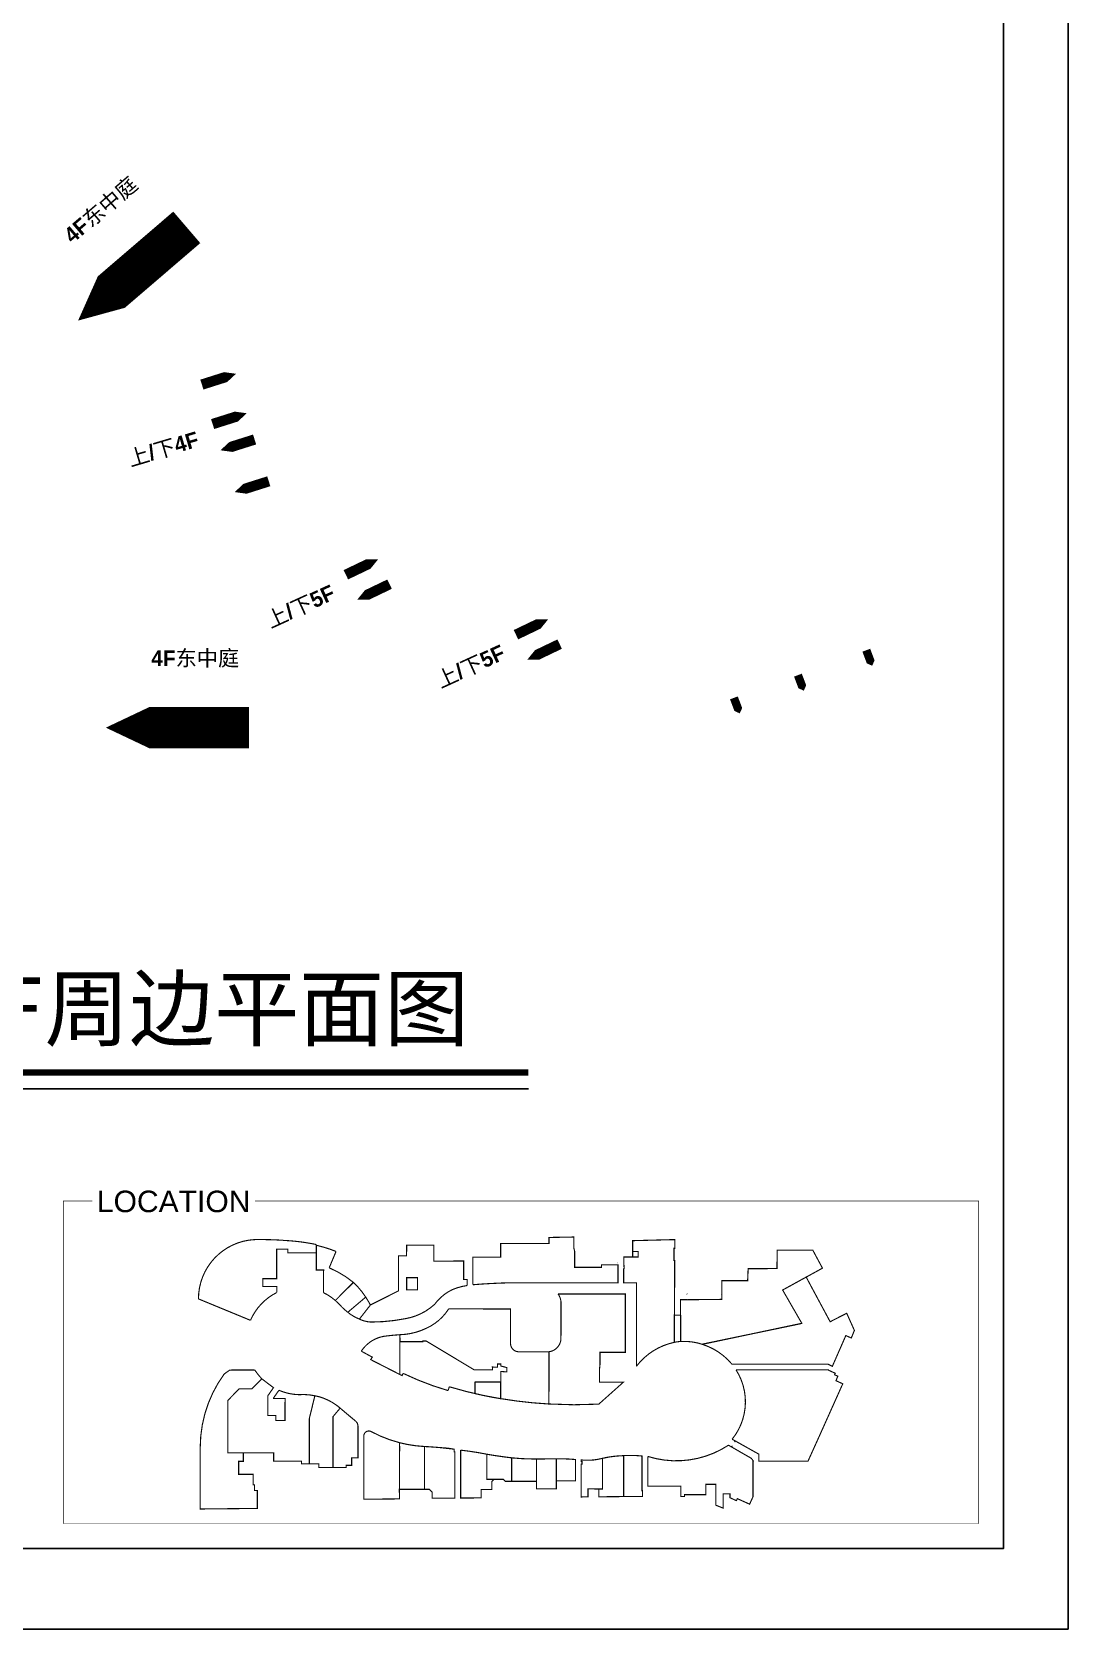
# Model space of a CAD drawing. Header units: inches. Extents: x 23272 to 104920, y -50549 to 7188.
# Drawn here: x 86190 to 104920, y -50549 to -21680 of the extents above; entities that cross this region are included whole.
import ezdxf

# ---------------------------------------------------------------- set-up
doc = ezdxf.new("R2010")
doc.units = ezdxf.units.IN
doc.header["$MEASUREMENT"] = 0
doc.styles.get("Standard").update_dxf_attribs({"font": 'arial.ttf'})

msp = doc.modelspace()

# ---------------------------------------------------------------- linework, layer by layer
at = {"ltscale": 300}
for p, q in [((91995.5, -44289.9), (91906.9, -44378.5)), ((98030, -44487.6), (98035, -44492.6, 0)), ((98656.9, -44487.6), (98662.9, -44492.6, 0))]:
    msp.add_line(p, q, dxfattribs=at)
msp.add_lwpolyline([(24438.2, 5730.1), (103753.4, 5730.1), (103753.4, -49090.7), (24438.2, -49090.7)], close=True)
for points in [[(101031.8, -50548.7), (104919.8, -50548.7), (104919.8, 3300.1)], [(72181.9, -40784.5), (95164.4, -40784.5)], [(23271.8, -46660.7), (23271.8, -50548.7), (101031.8, -50548.7)]]:
    msp.add_lwpolyline(points)
at = {"color": 240, "true_color": 0xed1f24}
for points in [[(88989.3, -25212.2, 750, 750, 0), (88226.3, -25866.8, 1500, 0, 0), (87024.5, -26897.8, 0, 0, 0)], [(89262.5, -28054.4, 187.5, 187.5, 0), (89502.1, -27978.5, 375, 0, 0), (89879.5, -27859, 0, 0, 0)], [(89456.6, -28768.1, 187.5, 187.5, 0), (89696.2, -28692.3, 375, 0, 0), (90073.6, -28572.8, 0, 0, 0)], [(90215.2, -29046.8, 187.5, 187.5, 0), (89975.6, -29122.7, 375, 0, 0), (89598.2, -29242.2, 0, 0, 0)], [(90471.8, -29802.2, 187.5, 187.5, 0), (90232.1, -29878, 375, 0, 0), (89854.8, -29997.5, 0, 0, 0)], [(91865, -31492.1, 187.5, 187.5, 0), (92091.6, -31383.5, 375, 0, 0), (92448.6, -31212.4, 0, 0, 0)], [(92655.1, -31661.9, 187.5, 187.5, 0), (92428.5, -31770.6, 375, 0, 0), (92071.5, -31941.6, 0, 0, 0)], [(94939.6, -32575.5, 187.5, 187.5, 0), (95166.2, -32466.8, 375, 0, 0), (95523.2, -32295.8, 0, 0, 0)], [(95729.8, -32745.3, 187.5, 187.5, 0), (95503.1, -32853.9, 375, 0, 0), (95146.1, -33025, 0, 0, 0)], [(101272.7, -32856.1, 150, 150, 0), (101325.6, -32996.5, 300, 0, 0), (101378.5, -33136.8, 0, 0, 0)], [(100036.8, -33306.5, 150, 150, 0), (100089.8, -33446.8, 300, 0, 0), (100142.7, -33587.2, 0, 0, 0)], [(90115, -34255.5, 750, 750, 0), (89109.7, -34255.5, 1500, 0, 0), (87526.3, -34255.5, 0, 0, 0)], [(98879.4, -33717.1, 150, 150, 0), (98932.4, -33857.4, 300, 0, 0), (98985.3, -33997.7, 0, 0, 0)]]:
    msp.add_lwpolyline(points, format="xyseb", dxfattribs=at)
for points, const_width in [([(72181.9, -40488.8), (95164.4, -40488.8)], 112.5), ([(90221.8, -42809.9), (103303.4, -42809.9), (103303.4, -48640.7), (86758.9, -48640.7), (86758.9, -42809.9), (87283.4, -42809.9)], 9.72)]:
    msp.add_lwpolyline(points, dxfattribs=dict(const_width=const_width))
at = {"ltscale": 300, "const_width": 20.2}
for points in [[(90616.9, -44465.3), (90616.9, -44355), (90363.4, -44355), (90363.4, -44215), (90614.2, -44215), (90613.9, -43683.6), (90815.4, -43683.4), (90815.4, -43748.5), (91331, -43748.6), (91330.9, -43598.2, 0.0204624), (91034.2, -43548.8, 0.0204624), (90734.5, -43523.7, 0.0367099), (90733.3, -43521.5, 0.0212085), (90201.8, -43509.4, 0.3956694), (89200.6, -44580.9), (90140.6, -44968.4, -0.1766632)], [(94160.1, -43826), (94664.1, -43826), (94664.1, -43579.9), (95537.1, -43579.9), (95537.1, -43470.5), (95987.1, -43462.5), (95987.1, -43664.5), (96000.6, -43721.5), (96000.6, -44010.2), (96484.8, -44010.2), (96484.8, -43966.2), (96784.1, -43966.2), (96784.1, -44291.4), (94797.2, -44292, 0.0126855), (94637.1, -44296.1, 0.0122839), (94160.1, -44325.3), (94160.1, -44291.4)], [(91462.9, -44058.3), (91330.9, -44058.3), (91330.9, -43611.4, -0.0382205), (91687.6, -43723), (91563.7, -44019.1, -0.0716632), (91998.4, -44280.5), (91675.4, -44610.1, 0.0665337), (91459.9, -44467.7)], [(92110.3, -44946.2, 0.1193206), (92348.1, -44998.9, 0.0461723), (92925.8, -44941, 0.1473249), (93468.1, -44680.6, -0.1227223), (93790.6, -44412.9, -0.0634973), (94056.9, -44339.2), (94056.9, -44229.2), (93993.9, -44229.2), (93993.9, -43895.5), (93815.9, -43895.6), (93815.9, -43898.6), (93453.9, -43898.5), (93453.9, -43609.6), (92964.9, -43609.6), (92961.9, -43800.8), (92816.9, -43800.8), (92816.9, -44435.1), (92308.7, -44691.2)], [(92223.8, -44548.5), (91900.3, -44822.6, 0.0786317), (92110.3, -44946.2), (92308.7, -44691.2, 0.0235424)], [(96916.5, -44491.6), (95701.2, -44491.6, -0.1567671), (95754.6, -44658), (95752.8, -45282.4, -0.3892993), (95536.9, -45536), (95535.7, -46480.7), (95986.9, -46494.5), (96436.9, -46483.3), (96880.5, -46087.4), (96448.9, -46084.2), (96448.9, -45861.2), (96458.6, -45771.2), (96458.9, -45546.7), (96916.9, -45547.2)], [(90345.7, -46025.8), (90164.8, -46206.5), (89935.7, -46206.5), (89732.8, -46415.3), (89732.8, -47361.5), (90011.9, -47361.5), (90011.9, -47516.5), (89926.9, -47516.5), (89926.9, -47751.5), (90191.1, -47751.7), (90191.2, -47942.6), (90214.2, -47942.7), (90214, -48045), (90265.2, -48044.2), (90265.1, -48368.4), (89231.3, -48378.4), (89232.5, -47261.9, -0.1580096), (89665.5, -45938), (89766.4, -45867.3), (90218.1, -45866.1, 0.039589)], [(90453.1, -46334.8), (90556.5, -46185.3), (90345.7, -46025.8), (90164.8, -46206.5), (89935.7, -46206.5), (89732.8, -46415.3), (89732.8, -47361.5), (90559.9, -47361.5), (90559.9, -47514.5), (91063.9, -47514.5), (91063.9, -47561), (91205.5, -47561), (91205.5, -46739.8), (91304.9, -46332, 0.0697856), (91015.9, -46312.1, -0.0947041), (90654.4, -46232.9), (90560.6, -46368.3), (90560.6, -46382), (90766.1, -46382), (90764.9, -46779), (90599.1, -46779), (90598.9, -46688), (90546.9, -46688), (90453.1, -46687.3)], [(94663.8, -46084.7), (94662.3, -46384.6, -0.0198384), (94198.8, -46291), (94198.8, -46084.5)], [(91304.4, -46331.9, -0.132645), (91761.8, -46555.3, 0.0069738), (92041, -46789.7, -0.2063574), (92083.9, -46881.6), (92083.9, -47452.8), (91970, -47452.5), (91969.8, -47590.4), (91869.4, -47590.4), (91869.4, -47627.1), (91377.6, -47627.1), (91377.6, -47593.8), (91377.6, -47593.8), (91377.7, -47561), (91205.5, -47561), (91205.5, -46739.8)], [(91761.8, -46555.3), (91631.9, -46710.1), (91631.9, -47593.8), (91631.9, -47627.1), (91869.4, -47627.1), (91869.4, -47590.4), (91969.8, -47590.4), (91970, -47452.9), (92083.9, -47452.5), (92083.9, -46881.6, 0.2216662), (92041, -46789.7)], [(92190, -47058.6), (92189.6, -48011.6), (92189.6, -48202.1), (92413.7, -48200), (92834, -48196), (92831.9, -48023), (93375.3, -48023), (93426.8, -48074.7), (93426.8, -48184.5), (93833.9, -48181.8), (93833.9, -47347.1), (93821.9, -47347.1), (93821.7, -47297.3, 0.0357407), (93568.5, -47268.8, 0.0091784), (93286.9, -47249.3, -0.0482414), (92837.6, -47180.6, -0.0612442), (92322.7, -46979.5, 0.5676502)], [(93939.9, -47315), (93939.9, -48181), (94309.4, -48177.4), (94309.4, -48025.8), (94503.9, -48025.8), (94503.9, -47880.1), (94540.7, -47843.3), (94713.2, -47843.3), (94748.5, -47878.6), (95311.9, -47878.6), (95311.9, -48014.1), (95669.9, -48014.1), (95669.9, -47869.9), (96014.2, -47869.9), (96014.2, -47555.4), (96016.9, -47484, 0.0249677), (95670, -47470.6, -0.0044605), (95310.8, -47474.9, -0.0261343), (94861.9, -47454, -0.0162297), (94411.9, -47388, 0.021849)], [(94186.9, -48178.7), (94309.4, -48177.4), (94309.4, -48025.8), (94503.9, -48025.8), (94503.9, -47880.1), (94540.7, -47843.3), (94411.9, -47843.3), (94411.9, -47388, 0.0220813), (93939.9, -47315), (93939.9, -48181)], [(97217.4, -47420.5), (97217.4, -48046.7), (97225.3, -48046.7), (97225.3, -48150.7), (96437, -48158.1), (96436.9, -48016.1), (96242.8, -48016), (96242.8, -48159.5), (96119.9, -48160.9), (96119.9, -47567.6), (96133.9, -47567.6), (96133.9, -47521.4), (96116.9, -47521.4), (96116.9, -47492.2, 0.0892854), (96502.5, -47463, -0.0487752), (96886.9, -47413.9, -0.0427529)]]:
    msp.add_lwpolyline(points, format="xyb", close=True, dxfattribs=at)
for points in [[(96895.8, -44040.5), (96889.4, -43926.5), (96889.4, -43823), (97049.9, -43823), (97149.9, -43823), (97149.9, -43723), (97049.9, -43723), (97049.9, -43528.4), (97461.9, -43517.9), (97791.9, -43509.4), (97811.9, -43509.4), (97811.9, -43666.5), (97795.6, -43666.5), (97795.6, -43887.8), (97808.9, -43887.5), (97808.9, -44214), (97803.6, -44874.7), (97802.5, -45366.4), (97802.5, -45366.4, 0.1813482), (97116.9, -45799.8), (97116.9, -44291.4), (96886.9, -44291.5), (96886.9, -44040.9), (96895.8, -44040.5)], [(98308.1, -45402.3), (100106.9, -45022.1), (99760.6, -44420.5), (100480.4, -44025.6), (100306.3, -43701.5), (99661.4, -43701.5), (99658.4, -44032.5), (99136.9, -44035.5), (99127.9, -44250.5), (98662.9, -44250.5), (98659.9, -44589.5), (98035, -44596), (98032.5, -44595.7), (97915, -44595.7), (97917.9, -45350.5, -0.0438619), (98126.6, -45359.6, -0.0459541), (98308.1, -45402.3, -5.33522)], [(91998.6, -44280.7, -0.064007), (92223.8, -44548.5), (91900.3, -44822.6, -0.0451928), (91755.8, -44689.1), (91675.3, -44610.2), (91998.6, -44280.7)], [(98301.8, -45400.2), (100079.2, -45031.3), (100106.9, -45022.1), (99760.6, -44420.5), (100186.6, -44186.1), (100237.5, -44283.6), (100268.2, -44340.7), (100295.2, -44391), (100320.3, -44437.6), (100344.7, -44483), (100368.8, -44527.9), (100385.3, -44558.6), (100398, -44582.2), (100408.8, -44602.2), (100429.3, -44640.4), (100455.7, -44689.7), (100480.6, -44735.8), (100501, -44773.8), (100529.3, -44826.4), (100564.1, -44891.2), (100619.2, -44993.9), (100918.3, -44840.4), (101057.8, -45150.5), (101001.3, -45287.9), (100902.8, -45243.5), (100659, -45799.8), (100579.3, -45760.9), (98843.8, -45760.9, 0.1447496), (98308.1, -45402.3, -1.4942484)], [(94201.9, -46081.5), (94666.9, -46081.5), (94666.9, -45893), (94772.9, -45900.5), (94772.9, -45822.1), (94666.9, -45794), (94665.7, -45758.4), (94606.9, -45758.4), (94606.9, -45815.4), (94513.4, -45812.4), (94516.4, -45861.5), (94181.8, -45861.5), (93316.9, -45342.2), (93256.9, -45341.5), (93256.9, -45353.6), (92843.5, -45353.3), (92841.9, -45228.3, 0.105763), (93316.9, -45113, 0.1475906), (93723.6, -44761.5), (94843, -44763.3), (94842.1, -45387, 0.3909016), (94979, -45535.9), (95536.9, -45536.6), (95535.7, -46480.7, -0.0275105), (94662.3, -46383.5, -0.0182946), (94198.8, -46292.8), (94201.9, -46081.5)], [(97802.5, -45366.4, -0.0453587), (97917.9, -45350.5), (97914.9, -44876), (97803.6, -44874.7), (97802.5, -45366.4)], [(92841.9, -45228.3, 0.0139599), (92602.7, -45250.7, 0.2290919), (92143.8, -45525.9), (92343.2, -45634), (92314.2, -45678.7), (92841.9, -45948.1), (92841.9, -45228.3)], [(98847.8, -47117.1), (99331.4, -47388.2), (99331.4, -47514.5), (100219, -47513.8), (100439, -47026.9), (100847.4, -46115.3), (100724, -46059.5), (100758.2, -45978.5), (100699.9, -45952.2), (100712.1, -45925.1), (100590.5, -45870.4), (100590.5, -45864.1), (100360.5, -45864.1), (100360.5, -45864.1), (99658.4, -45864.1), (99658.4, -45864.1), (98918.6, -45864.1, -0.3231709), (98847.8, -47117.1, -1.0929629)], [(94662.3, -46384.6, -0.0324401), (93734.9, -46169.2), (93713.3, -46238.5, -0.0419147), (92900.2, -45927), (92882.5, -45966.6), (92841.9, -45948.1, 0.3057946)], [(92834, -47179.7, -0.0608413), (92322.7, -46979.5, 0.5676738), (92190, -47058.6), (92189.7, -48011.4), (92189.6, -48202.1), (92413.7, -48200), (92834.1, -48196), (92834, -48023), (92834, -47179.7)], [(93568.5, -47268.8), (93821.9, -47297.6), (93821.9, -47347.1), (93833.9, -47347.1), (93833.9, -48181.8), (93426.8, -48184.5), (93426.8, -48074.7), (93375.3, -48023), (93286.9, -48023), (93286.9, -47248.1, -0.0047167), (93568.5, -47268.8, -0.9277345)], [(98781.4, -47225), (99195.1, -47463.2), (99228.4, -47509), (99225.4, -47509), (99225.4, -48155), (99163.7, -48291.7), (98941.7, -48191.4), (98925.2, -48227.9), (98808.3, -48175.1), (98808.3, -48103.5), (98686.9, -48103.5), (98686.9, -48363.4), (98553.9, -48310.3), (98553.9, -47933), (98373.9, -47933), (98373.9, -48118.5), (97984.9, -48118.5), (97984.9, -48153.1), (97919.9, -48153.1), (97919.9, -47964.6), (97322.4, -47964.6), (97322.4, -47428.4, 0.225449), (98781.4, -47225, 0.7560827)], [(94411.9, -47388), (94411.9, -47843.3), (94713.2, -47843.3), (94748.5, -47878.6), (94861.9, -47878.6), (94861.9, -47452.7, -0.0132285), (94683.3, -47430.2, -0.0024073), (94592.7, -47416.8, -0.0041475), (94500.4, -47402.6, 0.0021188), (94411.9, -47388, 6.4569434)]]:
    msp.add_lwpolyline(points, format="xyb", dxfattribs=at)
for points in [[(97049.9, -43823), (97149.9, -43823), (97149.9, -43723), (97049.9, -43723)], [(92964.9, -44197.1), (93158.9, -44197.1), (93158.9, -44418.1), (92964.9, -44418.1)], [(91631.9, -47627.1), (91377.6, -47627.1), (91377.7, -47560.3), (91205.5, -47561), (91205.5, -46739.8), (91304.4, -46331.9), (91386.5, -46349.6), (91405.8, -46356.4), (91476.4, -46381.5), (91512.6, -46397.5), (91544.5, -46411.6), (91610.8, -46447.1), (91644, -46467.8), (91718.9, -46518.8), (91737.1, -46533.4), (91761.4, -46555.8), (91730, -46593.4), (91631.9, -46710.1)], [(95670, -47470.6), (95641.9, -47471.2), (95610.9, -47471.4), (95575.1, -47471.9), (95524.4, -47472.8), (95453.1, -47474), (95411.8, -47474.9), (95314.6, -47474.8), (95311.8, -47474.9), (95311.8, -48014.1), (95669.9, -48014.1)], [(95670, -47472.3), (95670, -47869.9), (96014.2, -47869.9), (96014.2, -47555.4), (96016.7, -47495.4), (96016.7, -47484.1), (95945.8, -47479.2), (95847.6, -47473.9), (95768, -47471.7), (95733.6, -47471.3), (95670, -47470.6)]]:
    msp.add_lwpolyline(points, close=True, dxfattribs=at)
for points in [[(96786.9, -43929), (96780.9, -43929)], [(92308.7, -44691.2), (92110.3, -44946.2)], [(96448.9, -45936.5), (96448.9, -45921.5)], [(93286.9, -47248.1), (93263.8, -47246.9), (93242.1, -47245.7), (93225.4, -47244.5), (93222.1, -47244.2), (93174.1, -47240.1), (93126.3, -47234.7), (93125.2, -47234.6), (93121, -47234.1), (93113.1, -47233.1), (93105.6, -47232.1), (93097.5, -47231.1), (93087.6, -47229.7), (93079.3, -47228.5), (93069, -47227), (93058.5, -47225.5), (93049.5, -47224.1), (93040.1, -47222.6), (93028.3, -47220.7), (93018.2, -47219), (93008.9, -47217.4), (93001.9, -47216.1), (93000.3, -47215.9), (92996, -47215.1), (92948.8, -47206.2), (92901.8, -47196), (92895.8, -47194.6), (92885.6, -47192.3), (92878.8, -47190.7), (92872.9, -47189.3), (92868.6, -47188.3), (92866.9, -47187.9), (92859, -47186), (92850, -47183.7), (92838.1, -47180.7), (92834, -47179.7), (92836.9, -47247.4), (92834, -48023), (93286.9, -48023), (93286.9, -47248.1)], [(98851.7, -47234.9), (98837.5, -47258.2)], [(98890.5, -47170.7), (98903.4, -47149.5)], [(95311.9, -47475.3), (95078, -47469.9), (95071.2, -47469.6), (95062.3, -47469.1), (95054.6, -47468.7), (95048.6, -47468.3), (95040.7, -47467.9), (94948.9, -47460.9), (94943.8, -47460.5), (94935.8, -47459.8), (94926.1, -47458.9), (94919.7, -47458.3), (94915.9, -47458), (94906.9, -47457.2), (94896.2, -47456.1), (94882.9, -47454.8), (94873.7, -47453.9), (94861.9, -47452.7), (94861.9, -47875.6), (94861.9, -47878.6), (95311.9, -47878.6), (95311.9, -47475.3)], [(96502.5, -47463), (96413.6, -47482.3), (96399.7, -47484.8), (96386.4, -47487.1), (96367.9, -47489.8), (96343.5, -47492.8), (96326, -47494.5), (96278, -47496.4), (96229.9, -47497.2), (96226.5, -47497.2), (96221.6, -47497.2), (96204.8, -47496.8), (96189.6, -47496.3), (96177.1, -47495.7), (96157.9, -47494.8), (96142.3, -47493.9), (96129, -47493), (96116.9, -47492.2), (96116.9, -47521.4), (96133.9, -47521.4), (96133.9, -47567.6), (96119.9, -47567.6), (96119.9, -48160.9), (96242.8, -48159.5), (96242.8, -48016), (96502.4, -48016.1), (96502.5, -47463)], [(96886.9, -47413.9), (96868.1, -47415), (96849.6, -47416), (96833, -47417.1), (96818.2, -47418), (96794.7, -47419.6), (96764.9, -47421.9), (96734.5, -47424.5), (96709.5, -47426.9), (96613.1, -47439.9), (96597.5, -47442.7), (96575.1, -47447), (96550.5, -47452.1), (96527.4, -47457.3), (96502.5, -47463), (96502.4, -48016.1), (96437, -48016.1), (96437, -48158.1), (96886.9, -48153.8), (96886.9, -47413.9)], [(97217.4, -47421.2), (97202.5, -47419.7), (97180.7, -47417.7), (97161.2, -47416.1), (97139.4, -47414.6), (97116.9, -47413.3), (97101.6, -47412.5), (97100.5, -47412.5), (97052.4, -47412), (97004.3, -47410.3), (96999.9, -47410.3), (96989.8, -47410.3), (96972.7, -47410.6), (96954.3, -47411), (96940.5, -47411.4), (96913, -47412.5), (96892.1, -47413.6), (96886.9, -47413.9), (96886.9, -48153.8), (97225.3, -48150.7), (97225.3, -48046.7), (97217.4, -48046.7), (97217.4, -47961), (97217.4, -47421.2)]]:
    msp.add_lwpolyline(points, dxfattribs=at)

# ---------------------------------------------------------------- texts
msp.add_text('LOCATION', height=388.8).set_placement((87363.9, -43013.2))
at = {"color": 240, "true_color": 0xed1f24, "char_height": 281.25, "width": 4797.312, "attachment_point": 1}
for s, insert, rotation in [('{\\fDengXian|b1|i0|c134|p2;4F东中庭}', (86737.9, -25302.2), 40.62519), ('{\\fDengXian|b1|i0|c134|p2;上/下4F}', (87894.5, -29270), 16.53529), ('{\\fDengXian|b1|i0|c134|p2;上/下5F}', (90388.4, -32207.5), 24.57469), ('{\\fDengXian|b1|i0|c134|p2;上/下5F}', (93463.1, -33290.8), 24.57469)]:
    msp.add_mtext(s, dxfattribs=dict(at, insert=insert, rotation=rotation))
at = {"color": 240, "true_color": 0xed1f24, "insert": (88347.6, -32857.9), "char_height": 281.25, "width": 4797.312, "attachment_point": 1}
msp.add_mtext('{\\fDengXian|b1|i0|c134|p2;4F东中庭}', dxfattribs=at)
at = {"insert": (72610.9, -38766.8), "char_height": 1125, "width": 23081.786, "attachment_point": 1}
msp.add_mtext('{\\fSimSun|b0|i0|c134|p2;黄金大道活动场地4F周边平面图}', dxfattribs=at)

doc.saveas('drawing.dxf')
